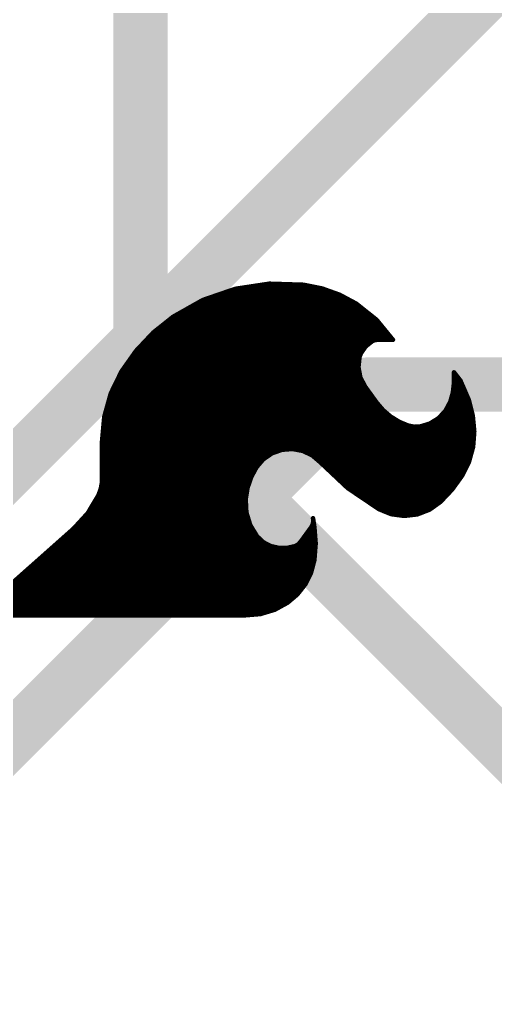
# Model space of a CAD drawing. Extents: x -0.1 to 52.8, y -11.4 to 50.9.
# Drawn here: x 10.75 to 13.43, y 29.52 to 35.07 of the extents above; entities that cross this region are included whole.
import ezdxf

# ---------------------------------------------------------------- set-up
doc = ezdxf.new("R2010")
doc.units = 0
for name, color, linetype in [('1', 12, 'CONTINUOUS'), ('16', 132, 'CONTINUOUS'), ('22', 40, 'CONTINUOUS')]:
    doc.layers.add(name, color=color, linetype=linetype)

msp = doc.modelspace()

# ---------------------------------------------------------------- linework, layer by layer
at = {"layer": '1', "const_width": 0.3048}
for points in [[(14.986, 36.83), (8.636, 30.48)], [(12.7, 33.02), (8.89, 29.21)], [(13.97, 33.02), (12.7, 33.02)]]:
    msp.add_lwpolyline(points, dxfattribs=at)
at = {"layer": '1', "const_width": 0.1524}
for points in [[(12.7, 33.0962, 1), (12.7, 32.9438)], [(12.7539, 32.9661, 1), (12.6461, 33.0739)]]:
    msp.add_lwpolyline(points, format="xyb", dxfattribs=at)
at = {"layer": '16', "const_width": 0.3048}
for points in [[(11.43, 33.02), (11.43, 35.56)], [(13.97, 30.48), (11.43, 33.02)]]:
    msp.add_lwpolyline(points, dxfattribs=at)
at = {"layer": '16', "const_width": 0.1524}
for points in [[(11.4839, 33.0739, 1), (11.3761, 32.9661)], [(11.3538, 33.02, 1), (11.5062, 33.02)]]:
    msp.add_lwpolyline(points, format="xyb", dxfattribs=at)
at = {"layer": '22', "const_width": 0.0254}
for points in [[(11.9634, 33.5585), (12.1541, 33.5873)], [(12.0977, 33.5788), (12.3595, 33.5788)], [(12.1541, 33.5873), (12.3469, 33.5813)], [(12.3469, 33.5813), (12.4509, 33.5606)], [(11.781, 33.4957), (11.9634, 33.5585)], [(11.8749, 33.528), (12.5419, 33.528)], [(11.9486, 33.5534), (12.4711, 33.5534)], [(12.4509, 33.5606), (12.5507, 33.5248)], [(12.5507, 33.5248), (12.6441, 33.4747)], [(11.6129, 33.401), (11.781, 33.4957)], [(11.7482, 33.4772), (12.6394, 33.4772)], [(11.8011, 33.5026), (12.5921, 33.5026)], [(12.6441, 33.4747), (12.7578, 33.3841)], [(11.5022, 33.3126), (11.6129, 33.401)], [(11.6129, 33.401), (12.7366, 33.401)], [(11.658, 33.4264), (12.7047, 33.4264)], [(11.7031, 33.4518), (12.6728, 33.4518)], [(11.5493, 33.3502), (12.7855, 33.3502)], [(11.5811, 33.3756), (12.7647, 33.3756)], [(12.7578, 33.3841), (12.8499, 33.2715)], [(11.405, 33.2094), (11.5022, 33.3126)], [(11.4898, 33.2994), (12.8271, 33.2994)], [(11.5175, 33.3248), (12.8063, 33.3248)], [(11.4419, 33.2486), (12.7142, 33.2486)], [(11.4659, 33.274), (12.8479, 33.274)], [(12.6963, 33.2341), (12.6695, 33.1953)], [(12.733, 33.2638), (12.6963, 33.2341)], [(12.7465, 33.2695), (12.733, 33.2638)], [(12.761, 33.2715), (12.7465, 33.2695)], [(12.8499, 33.2715), (12.761, 33.2715)], [(11.3233, 33.0937), (11.405, 33.2094)], [(11.3968, 33.1978), (12.6712, 33.1978)], [(11.418, 33.2232), (12.6888, 33.2232)], [(12.6695, 33.1953), (12.6619, 33.1749)], [(11.343, 33.1216), (12.6562, 33.1216)], [(11.3609, 33.147), (12.6589, 33.147)], [(11.3789, 33.1724), (12.6616, 33.1724)], [(12.6619, 33.1749), (12.6558, 33.1177)], [(11.2633, 32.9707), (11.3233, 33.0937)], [(11.3121, 33.0708), (12.6644, 33.0708)], [(11.3251, 33.0962), (12.6597, 33.0962)], [(12.6558, 33.1177), (12.6662, 33.0611)], [(13.1928, 33.0276), (13.1928, 33.0886)], [(13.1928, 33.0886), (13.1928, 33.0885)], [(13.1928, 33.0885), (13.1953, 33.086)], [(13.1928, 33.0708), (13.2071, 33.0708)], [(13.1953, 33.086), (13.2291, 33.0425)], [(11.2874, 33.02), (12.6872, 33.02)], [(11.2997, 33.0454), (12.6742, 33.0454)], [(12.6662, 33.0611), (12.6924, 33.0098)], [(12.6924, 33.0098), (12.7584, 32.9184)], [(13.1869, 32.9747), (13.1928, 33.0276)], [(13.1919, 33.02), (13.239, 33.02)], [(13.1928, 33.0454), (13.2269, 33.0454)], [(13.2291, 33.0425), (13.2512, 32.9921)], [(11.2265, 32.8388), (11.2633, 32.9707)], [(11.2629, 32.9692), (12.7217, 32.9692)], [(11.275, 32.9946), (12.7034, 32.9946)], [(13.1724, 32.9235), (13.1869, 32.9747)], [(13.1853, 32.9692), (13.261, 32.9692)], [(13.1891, 32.9946), (13.2501, 32.9946)], [(13.2512, 32.9921), (13.2664, 32.9565)], [(13.2664, 32.9565), (13.2766, 32.9336)], [(11.2487, 32.9184), (12.7584, 32.9184)], [(11.2558, 32.9438), (12.7401, 32.9438)], [(12.7584, 32.9184), (12.7948, 32.876)], [(13.1454, 32.8727), (13.1724, 32.9235)], [(13.1697, 32.9184), (13.2804, 32.9184)], [(13.1781, 32.9438), (13.2721, 32.9438)], [(13.2766, 32.9336), (13.2986, 32.8458)], [(11.2345, 32.8676), (12.8046, 32.8676)], [(11.2416, 32.893), (12.7802, 32.893)], [(12.7948, 32.876), (12.8372, 32.8397)], [(13.1062, 32.8307), (13.1454, 32.8727)], [(13.1406, 32.8676), (13.2931, 32.8676)], [(13.1562, 32.893), (13.2868, 32.893)], [(13.2986, 32.8458), (13.3071, 32.7558)], [(11.2141, 32.7025), (11.2265, 32.8388)], [(11.2222, 32.7914), (12.9302, 32.7914)], [(11.2245, 32.8168), (12.8743, 32.8168)], [(11.2274, 32.8422), (12.8343, 32.8422)], [(12.8372, 32.8397), (12.8847, 32.8104)], [(12.8847, 32.8104), (12.9362, 32.7889)], [(12.9362, 32.7889), (12.9689, 32.7824)], [(13.0023, 32.7838), (13.0573, 32.8004)], [(13.0275, 32.7914), (13.3037, 32.7914)], [(13.0573, 32.8004), (13.1062, 32.8307)], [(13.0837, 32.8168), (13.3013, 32.8168)], [(13.1169, 32.8422), (13.2989, 32.8422)], [(11.2176, 32.7406), (13.3059, 32.7406)], [(11.2199, 32.766), (13.3061, 32.766)], [(12.9689, 32.7824), (13.0023, 32.7838)], [(13.3071, 32.7558), (13.3005, 32.6689)], [(11.2141, 32.4739), (11.2141, 32.7025)], [(11.2141, 32.6898), (13.3021, 32.6898)], [(11.2153, 32.7152), (13.304, 32.7152)], [(11.2141, 32.6644), (13.2992, 32.6644)], [(11.2141, 32.639), (12.1859, 32.639)], [(12.17, 32.6334), (12.1213, 32.6)], [(12.2257, 32.653), (12.17, 32.6334)], [(12.2846, 32.6576), (12.2257, 32.653)], [(12.3427, 32.6469), (12.2846, 32.6576)], [(12.396, 32.6214), (12.3427, 32.6469)], [(12.3591, 32.639), (13.2922, 32.639)], [(12.4409, 32.5831), (12.396, 32.6214)], [(13.3005, 32.6689), (13.2773, 32.5849)], [(11.2141, 32.6136), (12.1411, 32.6136)], [(11.2141, 32.5882), (12.1111, 32.5882)], [(12.1213, 32.6), (12.0828, 32.5552)], [(12.4051, 32.6136), (13.2852, 32.6136)], [(12.4349, 32.5882), (13.2782, 32.5882)], [(12.5953, 32.4376), (12.4409, 32.5831)], [(13.2773, 32.5849), (13.2385, 32.5069)], [(11.2141, 32.5628), (12.0893, 32.5628)], [(11.2141, 32.5374), (12.0732, 32.5374)], [(11.2141, 32.512), (12.0595, 32.512)], [(12.0828, 32.5552), (12.0524, 32.4988)], [(12.4624, 32.5628), (13.2663, 32.5628)], [(12.4894, 32.5374), (13.2537, 32.5374)], [(12.5163, 32.512), (13.241, 32.512)], [(11.2073, 32.4349), (11.2141, 32.4739)], [(11.2119, 32.4612), (12.0397, 32.4612)], [(11.2141, 32.4866), (12.0483, 32.4866)], [(12.0524, 32.4988), (12.0319, 32.4381)], [(12.5433, 32.4866), (13.2239, 32.4866)], [(12.5703, 32.4612), (13.2055, 32.4612)], [(13.2385, 32.5069), (13.1825, 32.4292)], [(11.1938, 32.3977), (11.2073, 32.4349)], [(11.1984, 32.4104), (12.0275, 32.4104)], [(11.2074, 32.4358), (12.0315, 32.4358)], [(12.0319, 32.4381), (12.0218, 32.3748)], [(12.7711, 32.319), (12.5953, 32.4376)], [(12.598, 32.4358), (13.1872, 32.4358)], [(12.6356, 32.4104), (13.1647, 32.4104)], [(13.1825, 32.4292), (13.1166, 32.3596)], [(11.1336, 32.2965), (11.1938, 32.3977)], [(11.1711, 32.3596), (12.0226, 32.3596)], [(11.1862, 32.385), (12.0234, 32.385)], [(12.0218, 32.3748), (12.0255, 32.3008)], [(12.6733, 32.385), (13.1406, 32.385)], [(12.7109, 32.3596), (13.1166, 32.3596)], [(13.1166, 32.3596), (13.0562, 32.3165)], [(11.0541, 32.2097), (11.1336, 32.2965)], [(11.1409, 32.3088), (12.0251, 32.3088)], [(11.156, 32.3342), (12.0238, 32.3342)], [(12.0255, 32.3008), (12.0471, 32.23)], [(12.7486, 32.3342), (13.0811, 32.3342)], [(12.8398, 32.291), (12.7711, 32.319)], [(12.7962, 32.3088), (13.0364, 32.3088)], [(12.9133, 32.2811), (12.8398, 32.291)], [(12.987, 32.2897), (12.9133, 32.2811)], [(13.0562, 32.3165), (12.987, 32.2897)], [(11.0751, 32.2326), (12.0463, 32.2326)], [(11.0983, 32.258), (12.0385, 32.258)], [(11.1216, 32.2834), (12.0308, 32.2834)], [(12.3901, 32.2174), (12.3985, 32.2331)], [(12.3983, 32.2326), (12.4059, 32.2326)], [(12.3985, 32.2331), (12.402, 32.2505)], [(12.4003, 32.2682), (12.4079, 32.2199)], [(12.402, 32.2505), (12.4003, 32.2682)], [(12.4013, 32.258), (12.4019, 32.258)], [(12.8962, 32.2834), (12.9332, 32.2834)], [(10.5054, 31.7221), (11.0541, 32.2097)], [(11.0227, 32.1818), (12.0761, 32.1818)], [(11.0513, 32.2072), (12.0608, 32.2072)], [(12.0471, 32.23), (12.0853, 32.1666)], [(12.3292, 32.1335), (12.3901, 32.2174)], [(12.3643, 32.1818), (12.4109, 32.1818)], [(12.3827, 32.2072), (12.4089, 32.2072)], [(12.4079, 32.2199), (12.4153, 32.1259)], [(10.9655, 32.131), (12.1244, 32.131)], [(10.9941, 32.1564), (12.096, 32.1564)], [(12.0853, 32.1666), (12.1207, 32.1329)], [(12.1207, 32.1329), (12.1641, 32.1107)], [(12.3158, 32.1197), (12.3292, 32.1335)], [(12.3268, 32.131), (12.4149, 32.131)], [(12.3458, 32.1564), (12.4129, 32.1564)], [(12.4153, 32.1259), (12.4079, 32.0319)], [(10.9084, 32.0802), (12.4117, 32.0802)], [(10.937, 32.1056), (12.187, 32.1056)], [(12.1641, 32.1107), (12.2086, 32.1008)], [(12.2086, 32.1008), (12.2542, 32.1008)], [(12.2542, 32.1008), (12.2987, 32.1107)], [(12.2758, 32.1056), (12.4137, 32.1056)], [(12.2987, 32.1107), (12.3158, 32.1197)], [(10.8512, 32.0294), (12.4072, 32.0294)], [(10.8798, 32.0548), (12.4097, 32.0548)], [(12.4079, 32.0319), (12.3895, 31.962)], [(10.794, 31.9786), (12.3939, 31.9786)], [(10.8226, 32.004), (12.4006, 32.004)], [(12.3895, 31.962), (12.3574, 31.8972)], [(10.7083, 31.9024), (12.36, 31.9024)], [(10.7369, 31.9278), (12.3726, 31.9278)], [(10.7655, 31.9532), (12.3851, 31.9532)], [(10.6511, 31.8516), (12.3219, 31.8516)], [(10.6797, 31.877), (12.3417, 31.877)], [(12.3574, 31.8972), (12.313, 31.8402)], [(10.594, 31.8008), (12.2669, 31.8008)], [(10.6225, 31.8262), (12.2966, 31.8262)], [(12.258, 31.7932), (12.1848, 31.7531)], [(12.313, 31.8402), (12.258, 31.7932)], [(10.5368, 31.75), (12.1745, 31.75)], [(10.5654, 31.7754), (12.2255, 31.7754)], [(12.1848, 31.7531), (12.1049, 31.7291)], [(12.0218, 31.7221), (10.5054, 31.7221)], [(10.5082, 31.7246), (12.0517, 31.7246)], [(12.1049, 31.7291), (12.0218, 31.7221)]]:
    msp.add_lwpolyline(points, dxfattribs=at)
at = {"layer": '22', "const_width": 0.0127}
for points in [[(12.0977, 33.5851, 1), (12.0977, 33.5725)], [(12.1543, 33.5937, 1), (12.1539, 33.581)], [(12.155, 33.5811, 1), (12.1531, 33.5936)], [(12.3481, 33.5875, 1), (12.3457, 33.5751)], [(12.3467, 33.575, 1), (12.3471, 33.5876)], [(12.3595, 33.5725, 1), (12.3595, 33.5851)], [(11.8749, 33.5343, 1), (11.8749, 33.5217)], [(11.9486, 33.5598, 1), (11.9486, 33.5471)], [(11.9624, 33.5648, 1), (11.9643, 33.5522)], [(11.9654, 33.5525, 1), (11.9613, 33.5645)], [(12.453, 33.5666, 1), (12.4487, 33.5547)], [(12.4496, 33.5544, 1), (12.4521, 33.5669)], [(12.4711, 33.5471, 1), (12.4711, 33.5598)], [(12.5419, 33.5217, 1), (12.5419, 33.5343)], [(12.5537, 33.5304, 1), (12.5477, 33.5192)], [(12.5485, 33.5189, 1), (12.5528, 33.5308)], [(11.7482, 33.4836, 1), (11.7482, 33.4709)], [(11.7789, 33.5017, 1), (11.783, 33.4897)], [(11.7841, 33.4901, 1), (11.7779, 33.5012)], [(11.8011, 33.5089, 1), (11.8011, 33.4963)], [(12.5921, 33.4963, 1), (12.5921, 33.5089)], [(12.6481, 33.4797, 1), (12.6401, 33.4697)], [(12.6394, 33.4709, 1), (12.6394, 33.4836)], [(12.6411, 33.4691, 1), (12.6471, 33.4803)], [(11.6129, 33.4074, 1), (11.6129, 33.3947)], [(11.6098, 33.4065, 1), (11.616, 33.3955)], [(11.6169, 33.396, 1), (11.6089, 33.406)], [(11.658, 33.4327, 1), (11.658, 33.4201)], [(11.7031, 33.4581, 1), (11.7031, 33.4455)], [(12.6728, 33.4455, 1), (12.6728, 33.4581)], [(12.7047, 33.4201, 1), (12.7047, 33.4327)], [(12.7366, 33.3947, 1), (12.7366, 33.4074)], [(11.5493, 33.3565, 1), (11.5493, 33.3439)], [(11.5811, 33.3819, 1), (11.5811, 33.3693)], [(12.7627, 33.3881, 1), (12.7529, 33.38)], [(12.7539, 33.3791, 1), (12.7618, 33.389)], [(12.7647, 33.3693, 1), (12.7647, 33.3819)], [(12.7855, 33.3439, 1), (12.7855, 33.3565)], [(11.4898, 33.3057, 1), (11.4898, 33.2931)], [(11.4982, 33.3175, 1), (11.5062, 33.3076)], [(11.5068, 33.3082, 1), (11.4976, 33.3169)], [(11.5175, 33.3312, 1), (11.5175, 33.3185)], [(12.8063, 33.3185, 1), (12.8063, 33.3312)], [(12.8271, 33.2931, 1), (12.8271, 33.3057)], [(11.4419, 33.255, 1), (11.4419, 33.2423)], [(11.4659, 33.2803, 1), (11.4659, 33.2677)], [(12.6923, 33.2391, 1), (12.7003, 33.2292)], [(12.7015, 33.2305, 1), (12.6911, 33.2377)], [(12.7142, 33.2423, 1), (12.7142, 33.255)], [(12.7305, 33.2696, 1), (12.7355, 33.258)], [(12.737, 33.2589, 1), (12.729, 33.2687)], [(12.7456, 33.2758, 1), (12.7473, 33.2632)], [(12.749, 33.2637, 1), (12.744, 33.2754)], [(12.761, 33.2779, 1), (12.761, 33.2652)], [(12.7619, 33.2652, 1), (12.7601, 33.2778)], [(12.845, 33.2675, 1), (12.8548, 33.2755)], [(12.8479, 33.2677, 1), (12.8479, 33.2803)], [(12.8499, 33.2652, 1), (12.8499, 33.2779)], [(11.3968, 33.2041, 1), (11.3968, 33.1915)], [(11.4004, 33.2138, 1), (11.4097, 33.2051)], [(11.4102, 33.2058, 1), (11.3998, 33.2131)], [(11.418, 33.2295, 1), (11.418, 33.2169)], [(12.6643, 33.1989, 1), (12.6747, 33.1917)], [(12.6755, 33.1931, 1), (12.6635, 33.1975)], [(12.6712, 33.1915, 1), (12.6712, 33.2041)], [(12.6888, 33.2169, 1), (12.6888, 33.2295)], [(11.343, 33.1279, 1), (11.343, 33.1153)], [(11.3609, 33.1533, 1), (11.3609, 33.1407)], [(11.3789, 33.1788, 1), (11.3789, 33.1661)], [(12.6559, 33.1771, 1), (12.6679, 33.1727)], [(12.6682, 33.1742, 1), (12.6556, 33.1756)], [(12.6562, 33.1153, 1), (12.6562, 33.1279)], [(12.6589, 33.1407, 1), (12.6589, 33.1533)], [(12.6616, 33.1661, 1), (12.6616, 33.1788)], [(11.3121, 33.0771, 1), (11.3121, 33.0645)], [(11.3181, 33.0974, 1), (11.3285, 33.09)], [(11.329, 33.0909, 1), (11.3176, 33.0965)], [(11.3251, 33.1026, 1), (11.3251, 33.0899)], [(12.662, 33.1188, 1), (12.6495, 33.1165)], [(12.6494, 33.1183, 1), (12.6621, 33.117)], [(12.6597, 33.0899, 1), (12.6597, 33.1026)], [(12.6644, 33.0645, 1), (12.6644, 33.0771)], [(13.1973, 33.093, 1), (13.1883, 33.084)], [(13.1991, 33.0886, 1), (13.1865, 33.0886)], [(13.1991, 33.0886, 1), (13.1865, 33.0886)], [(13.1865, 33.0885, 1), (13.1991, 33.0885)], [(13.1928, 33.0771, 1), (13.1928, 33.0645)], [(13.2003, 33.0899, 1), (13.1903, 33.0821)], [(13.1908, 33.0815, 1), (13.1998, 33.0905)], [(13.2071, 33.0645, 1), (13.2071, 33.0771)], [(11.2874, 33.0264, 1), (11.2874, 33.0137)], [(11.2997, 33.0517, 1), (11.2997, 33.0391)], [(12.6719, 33.064, 1), (12.6606, 33.0582)], [(12.66, 33.0599, 1), (12.6725, 33.0622)], [(12.6742, 33.0391, 1), (12.6742, 33.0517)], [(12.6975, 33.0135, 1), (12.6873, 33.0061)], [(12.6872, 33.0137, 1), (12.6872, 33.0264)], [(13.1919, 33.0264, 1), (13.1919, 33.0137)], [(13.1928, 33.0517, 1), (13.1928, 33.0391)], [(13.1991, 33.0269, 1), (13.1865, 33.0283)], [(13.1865, 33.0276, 1), (13.1991, 33.0276)], [(13.2349, 33.0451, 1), (13.2233, 33.04)], [(13.2241, 33.0386, 1), (13.2341, 33.0464)], [(13.2269, 33.0391, 1), (13.2269, 33.0517)], [(13.239, 33.0137, 1), (13.239, 33.0264)], [(11.2629, 32.9755, 1), (11.2629, 32.9629)], [(11.2576, 32.9734, 1), (11.269, 32.9679)], [(11.2694, 32.969, 1), (11.2572, 32.9724)], [(11.275, 33.0009, 1), (11.275, 32.9883)], [(12.6867, 33.0069, 1), (12.6981, 33.0127)], [(12.7034, 32.9883, 1), (12.7034, 33.0009)], [(12.7217, 32.9629, 1), (12.7217, 32.9755)], [(13.1853, 32.9755, 1), (13.1853, 32.9629)], [(13.1806, 32.9754, 1), (13.1932, 32.974)], [(13.193, 32.973, 1), (13.1808, 32.9764)], [(13.1891, 33.0009, 1), (13.1891, 32.9883)], [(13.257, 32.9946, 1), (13.2454, 32.9896)], [(13.2454, 32.9896, 1), (13.257, 32.9946)], [(13.2501, 32.9883, 1), (13.2501, 33.0009)], [(13.2722, 32.9591, 1), (13.2606, 32.9539)], [(13.261, 32.9629, 1), (13.261, 32.9755)], [(11.2487, 32.9247, 1), (11.2487, 32.9121)], [(11.2558, 32.9502, 1), (11.2558, 32.9375)], [(12.7401, 32.9375, 1), (12.7401, 32.9502)], [(12.7632, 32.9225, 1), (12.7536, 32.9143)], [(12.7533, 32.9147, 1), (12.7635, 32.9221)], [(12.7584, 32.9121, 1), (12.7584, 32.9247)], [(13.1697, 32.9247, 1), (13.1697, 32.9121)], [(13.1663, 32.9252, 1), (13.1785, 32.9218)], [(13.178, 32.9205, 1), (13.1668, 32.9265)], [(13.1781, 32.9502, 1), (13.1781, 32.9375)], [(13.2606, 32.954, 1), (13.2722, 32.959)], [(13.2828, 32.9351, 1), (13.2704, 32.9321)], [(13.2708, 32.931, 1), (13.2824, 32.9362)], [(13.2721, 32.9375, 1), (13.2721, 32.9502)], [(13.2804, 32.9121, 1), (13.2804, 32.9247)], [(11.2345, 32.874, 1), (11.2345, 32.8613)], [(11.2416, 32.8993, 1), (11.2416, 32.8867)], [(12.7802, 32.8867, 1), (12.7802, 32.8993)], [(12.7989, 32.8809, 1), (12.7907, 32.8712)], [(12.79, 32.8719, 1), (12.7996, 32.8802)], [(12.8046, 32.8613, 1), (12.8046, 32.874)], [(13.1406, 32.874, 1), (13.1406, 32.8613)], [(13.1398, 32.8757, 1), (13.151, 32.8698)], [(13.1501, 32.8684, 1), (13.1408, 32.8771)], [(13.1562, 32.8993, 1), (13.1562, 32.8867)], [(13.2868, 32.8867, 1), (13.2868, 32.8993)], [(13.3049, 32.8465, 1), (13.2922, 32.8452)], [(13.2931, 32.8613, 1), (13.2931, 32.874)], [(11.2222, 32.7978, 1), (11.2222, 32.7851)], [(11.2245, 32.8231, 1), (11.2245, 32.8105)], [(11.2204, 32.8405, 1), (11.2326, 32.8371)], [(11.2328, 32.8382, 1), (11.2202, 32.8394)], [(11.2274, 32.8485, 1), (11.2274, 32.8359)], [(12.8405, 32.8451, 1), (12.8339, 32.8343)], [(12.8331, 32.8349, 1), (12.8413, 32.8445)], [(12.8343, 32.8359, 1), (12.8343, 32.8485)], [(12.8743, 32.8105, 1), (12.8743, 32.8231)], [(12.8871, 32.8162, 1), (12.8822, 32.8045)], [(12.8814, 32.805, 1), (12.888, 32.8158)], [(12.9374, 32.7951, 1), (12.935, 32.7827)], [(12.9302, 32.7851, 1), (12.9302, 32.7978)], [(12.9338, 32.783, 1), (12.9386, 32.7948)], [(13.0275, 32.7978, 1), (13.0275, 32.7851)], [(13.054, 32.8058, 1), (13.0607, 32.795)], [(13.0592, 32.7943, 1), (13.0555, 32.8065)], [(13.0837, 32.8231, 1), (13.0837, 32.8105)], [(13.1015, 32.8351, 1), (13.1108, 32.8264)], [(13.1095, 32.8254, 1), (13.1028, 32.8361)], [(13.1169, 32.8485, 1), (13.1169, 32.8359)], [(13.2924, 32.8443, 1), (13.3047, 32.8474)], [(13.2989, 32.8359, 1), (13.2989, 32.8485)], [(13.3013, 32.8105, 1), (13.3013, 32.8231)], [(13.3037, 32.7851, 1), (13.3037, 32.7978)], [(11.2176, 32.7469, 1), (11.2176, 32.7343)], [(11.2199, 32.7723, 1), (11.2199, 32.7597)], [(12.9687, 32.7887, 1), (12.9692, 32.776)], [(12.9677, 32.7762, 1), (12.9702, 32.7886)], [(13.0005, 32.7899, 1), (13.0041, 32.7777)], [(13.0026, 32.7775, 1), (13.002, 32.7901)], [(13.3134, 32.7553, 1), (13.3008, 32.7563)], [(13.3008, 32.7552, 1), (13.3134, 32.7564)], [(13.3059, 32.7343, 1), (13.3059, 32.7469)], [(13.3061, 32.7597, 1), (13.3061, 32.7723)], [(11.2078, 32.7031, 1), (11.2204, 32.7019)], [(11.2204, 32.7025, 1), (11.2078, 32.7025)], [(11.2141, 32.6961, 1), (11.2141, 32.6835)], [(11.2153, 32.7216, 1), (11.2153, 32.7089)], [(13.3021, 32.6835, 1), (13.3021, 32.6961)], [(13.304, 32.7089, 1), (13.304, 32.7216)], [(11.2141, 32.6454, 1), (11.2141, 32.6327)], [(11.2141, 32.6707, 1), (11.2141, 32.6581)], [(12.1679, 32.6394, 1), (12.1721, 32.6274)], [(12.1736, 32.6282, 1), (12.1664, 32.6386)], [(12.1859, 32.6327, 1), (12.1859, 32.6454)], [(12.2252, 32.6594, 1), (12.2262, 32.6467)], [(12.2278, 32.6471, 1), (12.2236, 32.659)], [(12.2857, 32.6639, 1), (12.2834, 32.6514)], [(12.2851, 32.6513, 1), (12.2841, 32.664)], [(12.3454, 32.6526, 1), (12.3399, 32.6411)], [(12.3415, 32.6406, 1), (12.3438, 32.6531)], [(12.3591, 32.6454, 1), (12.3591, 32.6327)], [(12.4001, 32.6263, 1), (12.3918, 32.6166)], [(12.3932, 32.6157, 1), (12.3987, 32.6272)], [(13.2922, 32.6327, 1), (13.2922, 32.6454)], [(13.2941, 32.6694, 1), (13.3068, 32.6684)], [(13.3066, 32.6672, 1), (13.2944, 32.6706)], [(13.2992, 32.6581, 1), (13.2992, 32.6707)], [(11.2141, 32.6199, 1), (11.2141, 32.6073)], [(11.2141, 32.5945, 1), (11.2141, 32.5819)], [(12.1111, 32.5819, 1), (12.1111, 32.5945)], [(12.1177, 32.6053, 1), (12.1248, 32.5948)], [(12.1261, 32.5959, 1), (12.1164, 32.6042)], [(12.1411, 32.6073, 1), (12.1411, 32.6199)], [(12.4051, 32.6199, 1), (12.4051, 32.6073)], [(12.4349, 32.5945, 1), (12.4349, 32.5819)], [(12.4453, 32.5877, 1), (12.4365, 32.5785)], [(12.4368, 32.5783, 1), (12.445, 32.5879)], [(13.2712, 32.5866, 1), (13.2834, 32.5832)], [(13.283, 32.5821, 1), (13.2716, 32.5877)], [(13.2782, 32.5819, 1), (13.2782, 32.5945)], [(13.2852, 32.6073, 1), (13.2852, 32.6199)], [(11.2141, 32.5692, 1), (11.2141, 32.5565)], [(11.2141, 32.5183, 1), (11.2141, 32.5057)], [(11.2141, 32.5437, 1), (11.2141, 32.5311)], [(12.0595, 32.5057, 1), (12.0595, 32.5183)], [(12.0732, 32.5311, 1), (12.0732, 32.5437)], [(12.078, 32.5593, 1), (12.0876, 32.5511)], [(12.0884, 32.5522, 1), (12.0772, 32.5582)], [(12.0893, 32.5565, 1), (12.0893, 32.5692)], [(12.4624, 32.5692, 1), (12.4624, 32.5565)], [(12.4894, 32.5437, 1), (12.4894, 32.5311)], [(12.5163, 32.5183, 1), (12.5163, 32.5057)], [(13.241, 32.5057, 1), (13.241, 32.5183)], [(13.2537, 32.5311, 1), (13.2537, 32.5437)], [(13.2663, 32.5565, 1), (13.2663, 32.5692)], [(11.2119, 32.4675, 1), (11.2119, 32.4549)], [(11.2141, 32.493, 1), (11.2141, 32.4803)], [(11.2204, 32.4728, 1), (11.2078, 32.475)], [(11.2078, 32.4739, 1), (11.2204, 32.4739)], [(12.0397, 32.4549, 1), (12.0397, 32.4675)], [(12.0468, 32.5018, 1), (12.058, 32.4958)], [(12.0584, 32.4968, 1), (12.0464, 32.5008)], [(12.0483, 32.4803, 1), (12.0483, 32.493)], [(12.5433, 32.493, 1), (12.5433, 32.4803)], [(12.5703, 32.4675, 1), (12.5703, 32.4549)], [(13.2055, 32.4549, 1), (13.2055, 32.4675)], [(13.2239, 32.4803, 1), (13.2239, 32.493)], [(13.2328, 32.5097, 1), (13.2442, 32.5041)], [(13.2437, 32.5032, 1), (13.2333, 32.5106)], [(11.1984, 32.4168, 1), (11.1984, 32.4041)], [(11.201, 32.436, 1), (11.2135, 32.4338)], [(11.2074, 32.4421, 1), (11.2074, 32.4295)], [(11.2132, 32.4328, 1), (11.2013, 32.4371)], [(12.0259, 32.4401, 1), (12.0379, 32.4361)], [(12.0381, 32.4371, 1), (12.0256, 32.4391)], [(12.0275, 32.4041, 1), (12.0275, 32.4168)], [(12.0315, 32.4295, 1), (12.0315, 32.4421)], [(12.5988, 32.4429, 1), (12.5917, 32.4324)], [(12.5909, 32.433, 1), (12.5996, 32.4422)], [(12.598, 32.4421, 1), (12.598, 32.4295)], [(12.6356, 32.4168, 1), (12.6356, 32.4041)], [(13.1647, 32.4041, 1), (13.1647, 32.4168)], [(13.1773, 32.4329, 1), (13.1876, 32.4255)], [(13.1871, 32.4248, 1), (13.1778, 32.4336)], [(13.1872, 32.4295, 1), (13.1872, 32.4421)], [(11.1711, 32.3659, 1), (11.1711, 32.3533)], [(11.1862, 32.3913, 1), (11.1862, 32.3787)], [(11.1878, 32.3999, 1), (11.1998, 32.3955)], [(11.1993, 32.3945, 1), (11.1883, 32.4009)], [(12.0281, 32.3751, 1), (12.0155, 32.3745)], [(12.0155, 32.3758, 1), (12.0281, 32.3738)], [(12.0226, 32.3533, 1), (12.0226, 32.3659)], [(12.0234, 32.3787, 1), (12.0234, 32.3913)], [(12.6733, 32.3913, 1), (12.6733, 32.3787)], [(12.7109, 32.3659, 1), (12.7109, 32.3533)], [(13.112, 32.364, 1), (13.1212, 32.3552)], [(13.1203, 32.3544, 1), (13.1129, 32.3648)], [(13.1166, 32.3533, 1), (13.1166, 32.3659)], [(13.1406, 32.3787, 1), (13.1406, 32.3913)], [(11.1282, 32.2998, 1), (11.1391, 32.2933)], [(11.1383, 32.2922, 1), (11.1289, 32.3008)], [(11.1409, 32.3152, 1), (11.1409, 32.3025)], [(11.156, 32.3406, 1), (11.156, 32.3279)], [(12.0191, 32.3005, 1), (12.0318, 32.3012)], [(12.0315, 32.3027, 1), (12.0194, 32.299)], [(12.0238, 32.3279, 1), (12.0238, 32.3406)], [(12.0251, 32.3025, 1), (12.0251, 32.3152)], [(12.7486, 32.3406, 1), (12.7486, 32.3279)], [(12.7735, 32.3249, 1), (12.7687, 32.3131)], [(12.7675, 32.3137, 1), (12.7747, 32.3243)], [(12.7962, 32.3152, 1), (12.7962, 32.3025)], [(12.8407, 32.2973, 1), (12.839, 32.2847)], [(12.8374, 32.2852, 1), (12.8422, 32.2969)], [(12.9847, 32.2957, 1), (12.9893, 32.2838)], [(12.9878, 32.2834, 1), (12.9863, 32.296)], [(13.0364, 32.3025, 1), (13.0364, 32.3152)], [(13.0525, 32.3216, 1), (13.0599, 32.3113)], [(13.0585, 32.3105, 1), (13.0539, 32.3224)], [(13.0811, 32.3279, 1), (13.0811, 32.3406)], [(11.0751, 32.239, 1), (11.0751, 32.2263)], [(11.0983, 32.2644, 1), (11.0983, 32.2517)], [(11.1216, 32.2897, 1), (11.1216, 32.2771)], [(12.0308, 32.2771, 1), (12.0308, 32.2897)], [(12.0385, 32.2517, 1), (12.0385, 32.2644)], [(12.0463, 32.2263, 1), (12.0463, 32.239)], [(12.3983, 32.239, 1), (12.3983, 32.2263)], [(12.4041, 32.2301, 1), (12.3929, 32.2361)], [(12.4066, 32.2692, 1), (12.394, 32.2672)], [(12.4066, 32.2688, 1), (12.394, 32.2676)], [(12.4013, 32.2644, 1), (12.4013, 32.2517)], [(12.3957, 32.2499, 1), (12.4083, 32.2511)], [(12.4082, 32.2492, 1), (12.3958, 32.2518)], [(12.4019, 32.2517, 1), (12.4019, 32.2644)], [(12.4059, 32.2263, 1), (12.4059, 32.239)], [(12.8962, 32.2897, 1), (12.8962, 32.2771)], [(12.9126, 32.2874, 1), (12.9141, 32.2748)], [(12.9125, 32.2748, 1), (12.9142, 32.2874)], [(12.9332, 32.2771, 1), (12.9332, 32.2897)], [(11.0227, 32.1882, 1), (11.0227, 32.1755)], [(11.0513, 32.2135, 1), (11.0513, 32.2009)], [(11.0494, 32.214, 1), (11.0588, 32.2054)], [(11.0583, 32.205, 1), (11.0499, 32.2144)], [(12.0525, 32.2333, 1), (12.0416, 32.2267)], [(12.041, 32.2282, 1), (12.0532, 32.2319)], [(12.0608, 32.2009, 1), (12.0608, 32.2135)], [(12.0761, 32.1755, 1), (12.0761, 32.1882)], [(12.3643, 32.1882, 1), (12.3643, 32.1755)], [(12.3827, 32.2135, 1), (12.3827, 32.2009)], [(12.3845, 32.2204, 1), (12.3957, 32.2144)], [(12.3952, 32.2137, 1), (12.385, 32.2211)], [(12.3923, 32.2343, 1), (12.4047, 32.2318)], [(12.4142, 32.2204, 1), (12.4016, 32.2194)], [(12.4016, 32.2189, 1), (12.4142, 32.2209)], [(12.4089, 32.2009, 1), (12.4089, 32.2135)], [(12.4109, 32.1755, 1), (12.4109, 32.1882)], [(10.9655, 32.1373, 1), (10.9655, 32.1247)], [(10.9941, 32.1628, 1), (10.9941, 32.1501)], [(12.0897, 32.1712, 1), (12.0809, 32.162)], [(12.0799, 32.1633, 1), (12.0907, 32.1699)], [(12.096, 32.1501, 1), (12.096, 32.1628)], [(12.1235, 32.1386, 1), (12.1178, 32.1273)], [(12.1163, 32.1283, 1), (12.125, 32.1375)], [(12.1244, 32.1247, 1), (12.1244, 32.1373)], [(12.3268, 32.1373, 1), (12.3268, 32.1247)], [(12.3241, 32.1372, 1), (12.3343, 32.1298)], [(12.3337, 32.1291, 1), (12.3247, 32.1379)], [(12.3458, 32.1628, 1), (12.3458, 32.1501)], [(12.4216, 32.1254, 1), (12.4089, 32.1264)], [(12.4129, 32.1501, 1), (12.4129, 32.1628)], [(12.4149, 32.1247, 1), (12.4149, 32.1373)], [(10.9084, 32.0866, 1), (10.9084, 32.0739)], [(10.937, 32.112, 1), (10.937, 32.0993)], [(12.1655, 32.1169, 1), (12.1627, 32.1045)], [(12.1612, 32.105, 1), (12.167, 32.1164)], [(12.187, 32.0993, 1), (12.187, 32.112)], [(12.2086, 32.1071, 1), (12.2086, 32.0944)], [(12.2072, 32.0946, 1), (12.21, 32.107)], [(12.2528, 32.107, 1), (12.2556, 32.0946)], [(12.2542, 32.0944, 1), (12.2542, 32.1071)], [(12.2758, 32.112, 1), (12.2758, 32.0993)], [(12.2957, 32.1163, 1), (12.3017, 32.1051)], [(12.3001, 32.1045, 1), (12.2973, 32.1169)], [(12.3112, 32.1241, 1), (12.3203, 32.1153)], [(12.3187, 32.1141, 1), (12.3128, 32.1253)], [(12.4089, 32.1254, 1), (12.4216, 32.1264)], [(12.4117, 32.0739, 1), (12.4117, 32.0866)], [(12.4137, 32.0993, 1), (12.4137, 32.112)], [(10.8512, 32.0358, 1), (10.8512, 32.0231)], [(10.8798, 32.0611, 1), (10.8798, 32.0485)], [(12.4016, 32.0324, 1), (12.4142, 32.0314)], [(12.414, 32.0303, 1), (12.4018, 32.0335)], [(12.4072, 32.0231, 1), (12.4072, 32.0358)], [(12.4097, 32.0485, 1), (12.4097, 32.0611)], [(10.794, 31.985, 1), (10.794, 31.9722)], [(10.8226, 32.0104, 1), (10.8226, 31.9977)], [(12.3833, 31.9636, 1), (12.3956, 31.9604)], [(12.3952, 31.9592, 1), (12.3838, 31.9648)], [(12.3939, 31.9722, 1), (12.3939, 31.985)], [(12.4006, 31.9977, 1), (12.4006, 32.0104)], [(10.7655, 31.9596, 1), (10.7655, 31.9469)], [(12.36, 31.896, 1), (12.36, 31.9088)], [(12.3726, 31.9215, 1), (12.3726, 31.9342)], [(12.3851, 31.9469, 1), (12.3851, 31.9596)], [(12.3219, 31.8453, 1), (12.3219, 31.858)], [(12.3417, 31.8707, 1), (12.3417, 31.8834)], [(12.3517, 31.9, 1), (12.3631, 31.8944)], [(12.3624, 31.8933, 1), (12.3524, 31.9011)], [(12.2539, 31.798, 1), (12.2621, 31.7884)], [(12.2611, 31.7876, 1), (12.2549, 31.7988)], [(12.2669, 31.7945, 1), (12.2669, 31.8072)], [(12.2966, 31.8198, 1), (12.2966, 31.8326)], [(12.308, 31.8441, 1), (12.318, 31.8363)], [(12.3171, 31.8353, 1), (12.3089, 31.845)], [(12.1745, 31.7436, 1), (12.1745, 31.7564)], [(12.1818, 31.7587, 1), (12.1879, 31.7475)], [(12.1867, 31.747, 1), (12.183, 31.7592)], [(12.2255, 31.7691, 1), (12.2255, 31.7818)], [(12.0213, 31.7284, 1), (12.0223, 31.7158)], [(12.0218, 31.7157, 1), (12.0218, 31.7285)], [(12.0517, 31.7183, 1), (12.0517, 31.731)], [(12.1031, 31.7351, 1), (12.1068, 31.723)], [(12.1055, 31.7227, 1), (12.1044, 31.7354)]]:
    msp.add_lwpolyline(points, format="xyb", dxfattribs=at)

doc.saveas('drawing.dxf')
